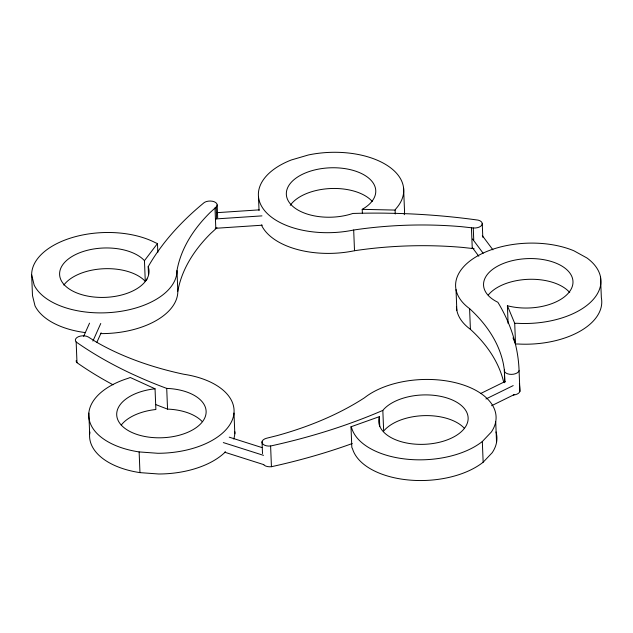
<?xml version="1.0" encoding="UTF-8"?>
<svg xmlns="http://www.w3.org/2000/svg" width="633" height="633" viewBox="0 0 633 633"><rect width="100%" height="100%" fill="white"/><g stroke="black" fill="none" stroke-linecap="round" stroke-linejoin="round"><path stroke-width="0.95" d="M504.786 382.736L504.359 369.822L503.48 364.402A257.821 142.306 -2.3 0 0 469.583 308.627A72.708 40.132 -2.3 0 1 478.105 255.645A72.708 40.132 -2.3 0 1 573.854 250.763L586.949 257.979A72.708 40.132 -2.3 0 1 590.328 302.463A72.708 40.132 -2.3 0 1 517.082 323.289L514.708 323.328L507.397 305.739A44.745 24.695 -2.3 0 0 572.936 283.267A44.745 24.695 -2.3 0 0 511.377 260.891A44.745 24.695 -2.3 0 0 497.878 302.281A424.87 234.503 -2.3 0 1 506.669 318.905L509.09 324.539A424.87 234.503 -2.3 0 1 519.076 370.693L519.907 391.4A7.454 4.115 -2.3 0 1 513.331 395.039M83.635 336.352L89.53 323.162M92.909 341.068L100.766 323.471M96.817 342.469L101.145 332.792M395.253 214.025L395.095 210.077L395.886 208.819A72.708 40.132 -2.3 0 0 386.185 164.794A72.708 40.132 -2.3 0 0 308.413 154.966L291.315 159.975A72.708 40.132 -2.3 0 0 265.536 211.699A72.708 40.132 -2.3 0 0 353.681 230.016A257.821 142.306 -2.3 0 1 461.781 226.709L473.262 227.975A7.454 4.115 -2.3 0 0 481.832 225.079A7.454 4.115 -2.3 0 0 478.184 220.142A424.87 234.503 -2.3 0 0 395.174 213.353L384.619 213.155A424.87 234.503 -2.3 0 0 352.858 213.456A44.745 24.695 -2.3 0 1 286.448 195.542A44.745 24.695 -2.3 0 1 346.939 168.948A44.745 24.695 -2.3 0 1 362.218 209.341L362.377 213.281M63.846 285.079A44.745 24.695 -2.3 0 1 103.733 268.74A44.745 24.695 -2.3 0 1 145.281 281.376L144.451 260.669L157.467 243.539L155.576 242.795A72.708 40.132 -2.3 0 0 76.34 236.418A72.708 40.132 -2.3 0 0 31.65 274.825L32.481 295.532L35.005 305.85A72.708 40.132 -2.3 0 0 85.566 332.618M145.281 281.376L147.054 279.042M350.999 426.784L351.679 428.019A72.708 40.132 -2.3 0 0 406.639 459.17A72.708 40.132 -2.3 0 0 482.322 441.51L491.335 432.03A72.708 40.132 -2.3 0 0 457.936 383.337A72.708 40.132 -2.3 0 0 364.521 397.761A257.821 142.306 -2.3 0 1 277.373 435.536L266.406 438.289A7.454 4.115 -2.3 0 0 262.299 443.337A7.454 4.115 -2.3 0 0 270.608 445.996A424.87 234.503 -2.3 0 0 347.446 424.26L356.506 420.969A424.87 234.503 -2.3 0 0 382.83 410.398A44.745 24.695 -2.3 0 1 457.588 402.738A44.745 24.695 -2.3 0 1 435.14 443.155A44.745 24.695 -2.3 0 1 379.357 416.656L350.999 426.784L351.829 447.491L352.51 448.726A72.708 40.132 -2.3 0 0 407.47 479.877A72.708 40.132 -2.3 0 0 483.153 462.217L492.165 452.737A72.708 40.132 -2.3 0 0 496.003 431.959M144.451 260.669A44.745 24.695 -2.3 0 0 69.472 258.177A44.745 24.695 -2.3 0 0 93.644 296.988A44.745 24.695 -2.3 0 0 148.193 266.675A424.87 234.503 -2.3 0 1 159.025 249.861L163.124 244.354A424.87 234.503 -2.3 0 1 204.443 202.394A7.454 4.115 -2.3 0 1 214.247 201.761A7.454 4.115 -2.3 0 1 216.169 207.031L209.903 212.751A257.821 142.306 -2.3 0 0 176.987 270.56A72.708 40.132 -2.3 0 1 113.987 312.219A72.708 40.132 -2.3 0 1 34.174 285.143L31.65 274.825M217 227.73L210.734 233.45A257.821 142.306 -2.3 0 0 177.818 291.267A72.708 40.132 -2.3 0 1 100.607 333.607M480.502 393.591L505.134 381.493M485.93 398.988L513.197 385.6M491.58 405.721L514.455 394.486M352.241 443.527L348.277 444.959A424.87 234.503 -2.3 0 1 271.438 466.703A7.454 4.115 -2.3 0 1 263.47 464.535M217.016 212.664L259.221 209.863M215.829 218.931L261.959 215.877M215.22 228.315L262.331 225.198M512.983 337.88L515.539 344.036L517.913 343.996A72.708 40.132 -2.3 0 0 601.35 297.692L600.519 276.985M362.218 209.341L395.095 210.077M121.219 425.091A44.745 24.695 -2.3 0 1 155.876 409.504L155.045 388.797L130.208 377.474L128.254 378.273A72.708 40.132 -2.3 0 0 88.976 418.35A72.708 40.132 -2.3 0 0 139.133 451.922L157.791 453.283A72.708 40.132 -2.3 0 0 232.897 418.302A72.708 40.132 -2.3 0 0 183.689 374.238A257.821 142.306 -2.3 0 1 95.931 341.812L88.327 337.009A7.454 4.115 -2.3 0 0 78.571 336.653A7.454 4.115 -2.3 0 0 76.158 341.978L76.989 362.685A424.87 234.503 -2.3 0 0 113.109 384.809M89.886 432.07A72.708 40.132 -2.3 0 0 139.964 472.629L158.622 473.99A72.708 40.132 -2.3 0 0 225.546 451.733M474.093 248.674L462.612 247.416A257.821 142.306 -2.3 0 0 354.512 250.723A72.708 40.132 -2.3 0 1 261.389 224.929M229.233 437.174L261.927 447.563M223.307 442.578L263.478 455.341M224.612 452.191L263.85 464.662M482.322 235.634L492.925 249.853M472.542 239.021L483.145 253.247M472.329 247.55L478.809 256.246M514.708 323.328L515.539 344.036M507.397 305.739L508.117 323.487M504.359 369.822L504.833 381.659M495.718 421.713L496.549 442.42M482.243 223.473L482.797 237.28M482.322 441.51L483.153 462.217M473.262 227.975L473.737 239.804M471.427 227.666L472.265 248.373M469.583 308.627L470.414 329.334A257.821 142.306 -2.3 0 1 503.733 382.403M456.013 289.621L456.844 310.328M403.609 188.262L404.44 208.969A72.708 40.132 -2.3 0 1 404.273 214.698M382.83 410.398L383.661 431.105A44.745 24.695 -2.3 0 1 423.873 415.644A44.745 24.695 -2.3 0 1 464.519 428.462M379.357 416.656L379.753 426.515M353.681 230.016L354.512 250.723M270.608 445.996L271.438 466.703M258.486 196.721L259.039 210.52M262.03 441.747L262.505 453.576M233.988 413.048L234.819 433.755M217.166 204.942L217.681 217.76M216.169 207.031L216.644 218.86M214.991 207.917L215.821 228.616M176.987 270.56L177.818 291.267M76.158 341.978A424.87 234.503 -2.3 0 0 133.626 374.696L141.65 378.297A424.87 234.503 -2.3 0 0 166.716 388.393L167.547 409.1A44.745 24.695 -2.3 0 1 202.259 421.641M157.467 243.539L157.823 252.417M148.193 266.675L148.51 274.564M139.133 451.922L139.964 472.629M88.834 413.104L89.664 433.811M166.716 388.393A44.745 24.695 -2.3 0 1 199.411 425.044A44.745 24.695 -2.3 0 1 123.989 427.647A44.745 24.695 -2.3 0 1 155.045 388.797M167.547 409.1A424.87 234.503 -2.3 0 1 155.671 404.527M76.989 362.685A7.454 4.115 -2.3 0 1 76.182 360.628M234.914 431.856A72.708 40.132 -2.3 0 1 233.727 439.001M290.254 205.329A44.745 24.695 -2.3 0 1 330.307 188.547A44.745 24.695 -2.3 0 1 372.259 201.452M470.414 329.334A72.708 40.132 -2.3 0 1 456.433 306.53M519.408 383.614A424.87 234.503 -2.3 0 1 519.907 391.4M519.076 370.693A7.454 4.115 -2.3 0 1 511.527 374.38A7.454 4.115 -2.3 0 1 504.311 370.898M488.272 295.065A44.745 24.695 -2.3 0 1 528.864 279.303A44.745 24.695 -2.3 0 1 569.732 292.557"/></g></svg>
